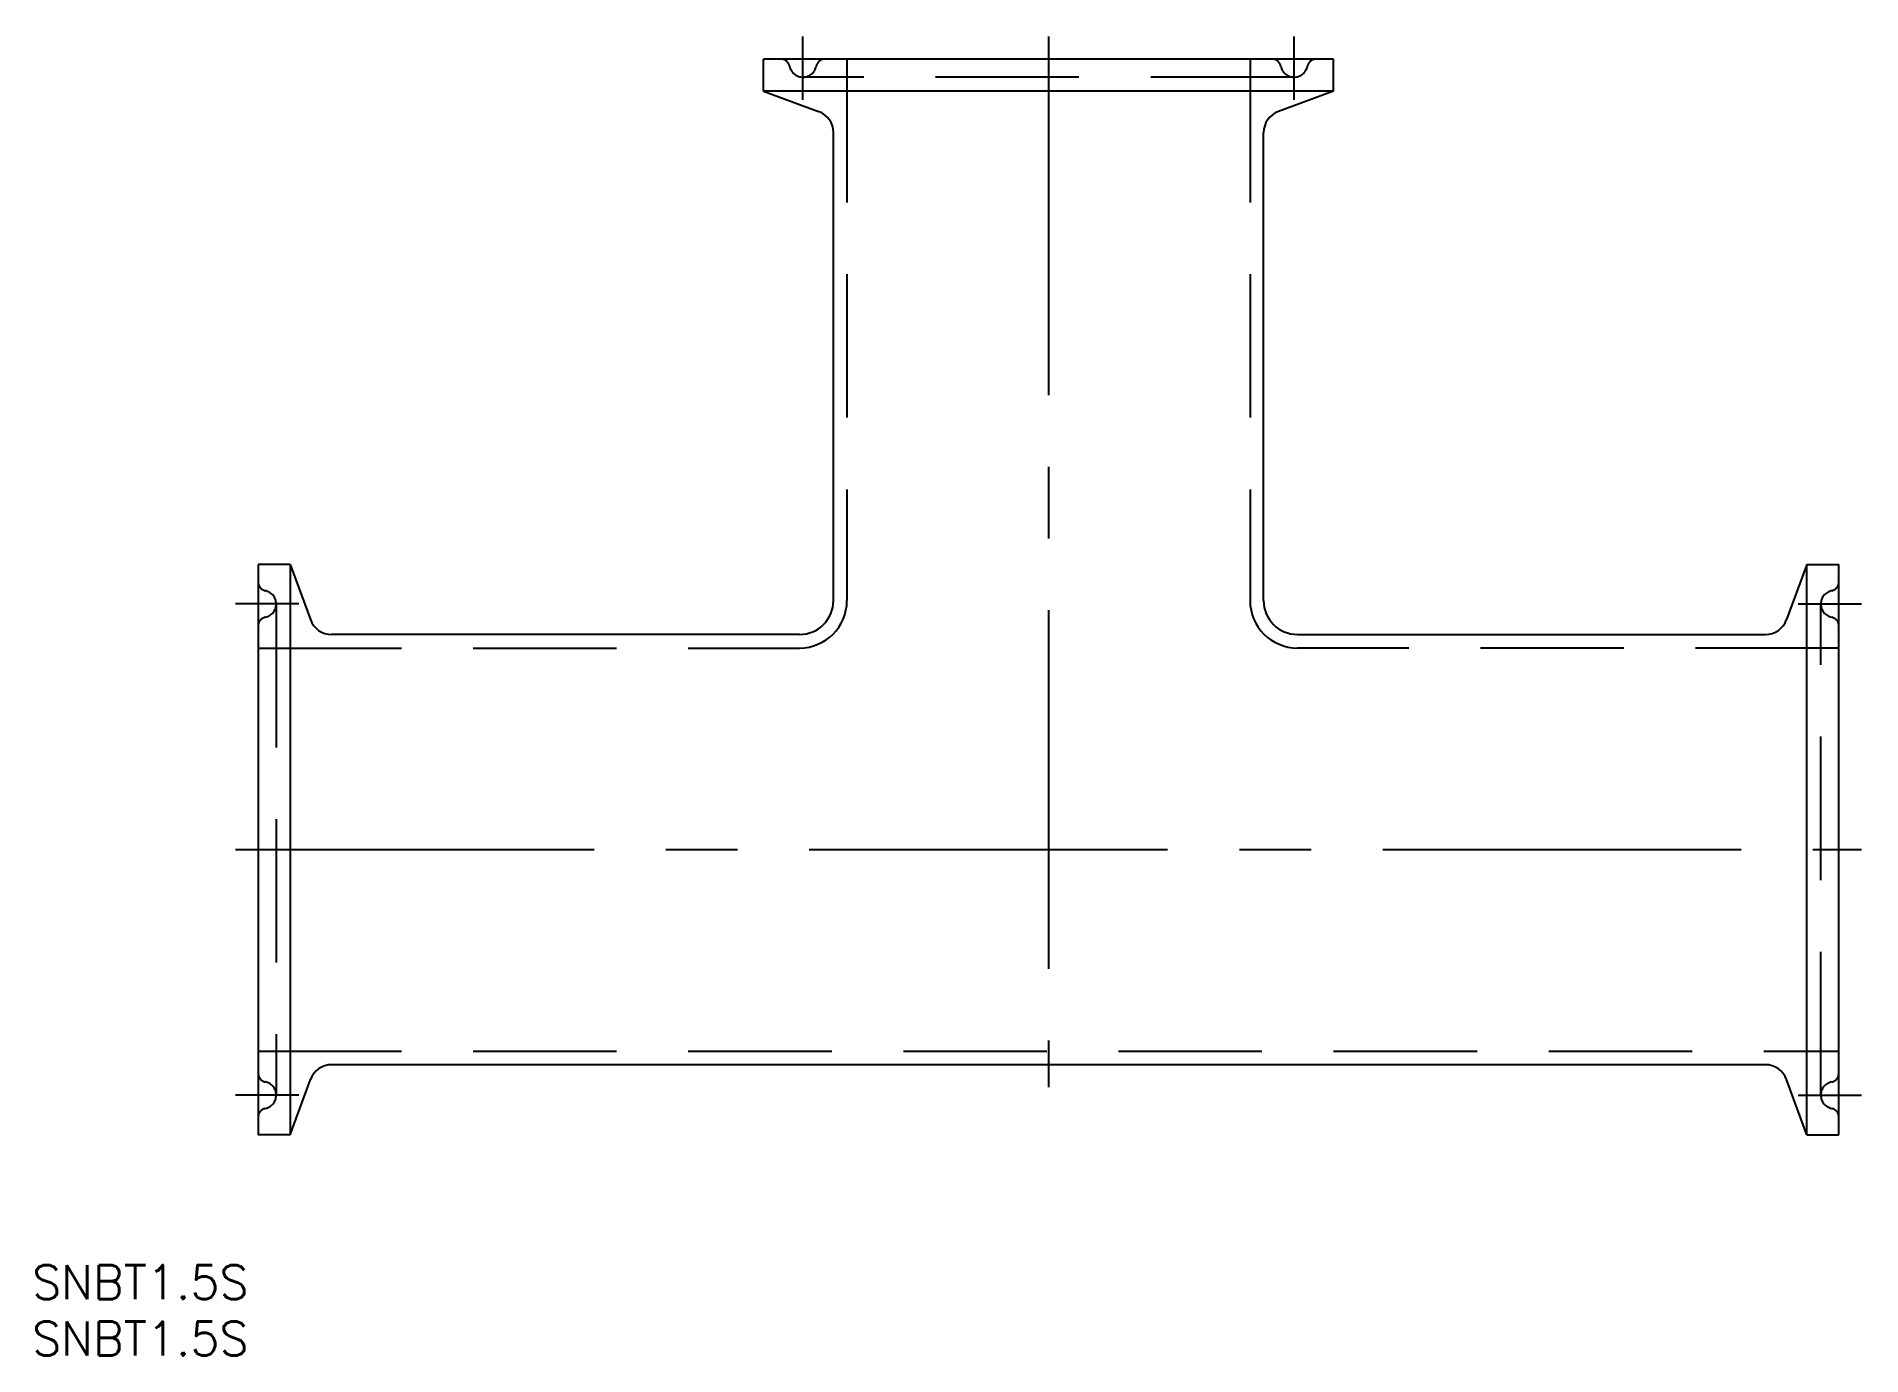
# Model space of a CAD drawing. Extents: x -20 to 142, y -45 to 72.
import ezdxf

# ---------------------------------------------------------------- set-up
doc = ezdxf.new("R2010")
doc.units = 0
doc.linetypes.add('CENTER', pattern=[50.8, 31.75, -6.35, 6.35, -6.35])
doc.linetypes.add('DASHED', pattern=[19.05, 12.7, -6.35])
doc.layers.get('0').update_dxf_attribs({"linetype": 'CONTINUOUS'})
doc.layers.add('CENTER', color=1, linetype='CENTER')
doc.styles.get("Standard").update_dxf_attribs({"font": 'txt.shx', "height": 3, "bigfont": 'bigfont.shx'})

msp = doc.modelspace()

# ---------------------------------------------------------------- linework, layer by layer
at = {"color": 7, "linetype": 'CONTINUOUS'}
for p, q in [((95.25, 70), (44.75, 70)), ((44.75, 67.15), (44.75, 70)), ((95.25, 67.15), (95.25, 70)), ((95.25, 67.15), (44.75, 67.15)), ((44.75, 67.15), (49.63, 65.37)), ((95.25, 67.15), (90.37, 65.37)), ((50.95, 22.05), (50.95, 63.49)), ((89.05, 22.05), (89.05, 63.49)), ((0, 25.25), (0, -25.25)), ((2.85, 25.25), (0, 25.25)), ((2.85, 25.25), (2.85, -25.25)), ((2.85, 25.25), (4.63, 20.37)), ((137.15, 25.25), (135.37, 20.37)), ((137.15, -25.25), (137.15, 25.25)), ((137.15, 25.25), (140, 25.25)), ((140, -25.25), (140, 25.25)), ((47.95, 19.05), (6.51, 19.05)), ((92.05, 19.05), (133.49, 19.05)), ((133.49, -19.05), (6.51, -19.05)), ((2.85, -25.25), (4.63, -20.37)), ((137.15, -25.25), (135.37, -20.37)), ((2.85, -25.25), (0, -25.25)), ((137.15, -25.25), (140, -25.25))]:
    msp.add_line(p, q, dxfattribs=at)
at = {"color": 3, "linetype": 'DASHED'}
for p, q in [((52.15, 70), (52.15, 22.05)), ((87.85, 70), (87.85, 22.05)), ((91.75, 68.4), (48.25, 68.4)), ((1.6, 21.75), (1.6, -21.75)), ((138.4, -21.75), (138.4, 21.75)), ((0, 17.85), (47.95, 17.85)), ((140, 17.85), (92.05, 17.85)), ((0, -17.85), (140, -17.85))]:
    msp.add_line(p, q, dxfattribs=at)
for centre, radius, start, end in [((46.29, 69.2), 0.8, 11.537, 90), ((50.21, 69.2), 0.8, 90, 168.463), ((89.79, 69.2), 0.8, 11.537, 90), ((93.71, 69.2), 0.8, 90, 168.463), ((48.25, 69.6), 1.2, 191.537, 348.463), ((91.75, 69.6), 1.2, 191.537, 348.463), ((0.8, 23.71), 0.8, 180, 258.463), ((0.4, 21.75), 1.2, 281.537, 78.463), ((139.6, 21.75), 1.2, 101.537, 258.463), ((139.2, 23.71), 0.8, 281.537, 0), ((47.95, 22.05), 4.2, 270, 0), ((92.05, 22.05), 4.2, 180, 270), ((0.8, 19.79), 0.8, 101.537, 180), ((139.2, 19.79), 0.8, 0, 78.463), ((0.8, -19.79), 0.8, 180, 258.463), ((0.4, -21.75), 1.2, 281.537, 78.463), ((139.6, -21.75), 1.2, 101.537, 258.463), ((139.2, -19.79), 0.8, 281.537, 0), ((0.8, -23.71), 0.8, 101.537, 180), ((139.2, -23.71), 0.8, 0, 78.463)]:
    msp.add_arc(centre, radius, start, end, dxfattribs=at)
at = {"color": 7, "linetype": 'CONTINUOUS'}
for centre, radius, start, end in [((48.95, 63.49), 2, 0, 70), ((91.05, 63.49), 2, 110, 180), ((47.95, 22.05), 3, 270, 0), ((92.05, 22.05), 3, 180, 270), ((6.51, 21.05), 2, 200, 270), ((133.49, 21.05), 2, 270, 340), ((6.51, -21.05), 2, 90, 160), ((133.49, -21.05), 2, 20, 90)]:
    msp.add_arc(centre, radius, start, end, dxfattribs=at)
at = {"layer": 'CENTER', "color": 1, "linetype": 'CENTER'}
for p, q in [((48.25, 66.4), (48.25, 72)), ((70, 72), (70, -21.05)), ((91.75, 66.4), (91.75, 72)), ((3.6, 21.75), (-2, 21.75)), ((136.4, 21.75), (142, 21.75)), ((-2, 0), (142, 0)), ((3.6, -21.75), (-2, -21.75)), ((136.4, -21.75), (142, -21.75))]:
    msp.add_line(p, q, dxfattribs=at)

# ---------------------------------------------------------------- texts
at = {"color": 7, "linetype": 'CONTINUOUS'}
for p in [(-20.01, -39.8), (-20.01, -44.8)]:
    msp.add_text('SNBT1.5S', height=3, dxfattribs=at).set_placement(p)

doc.saveas('drawing.dxf')
